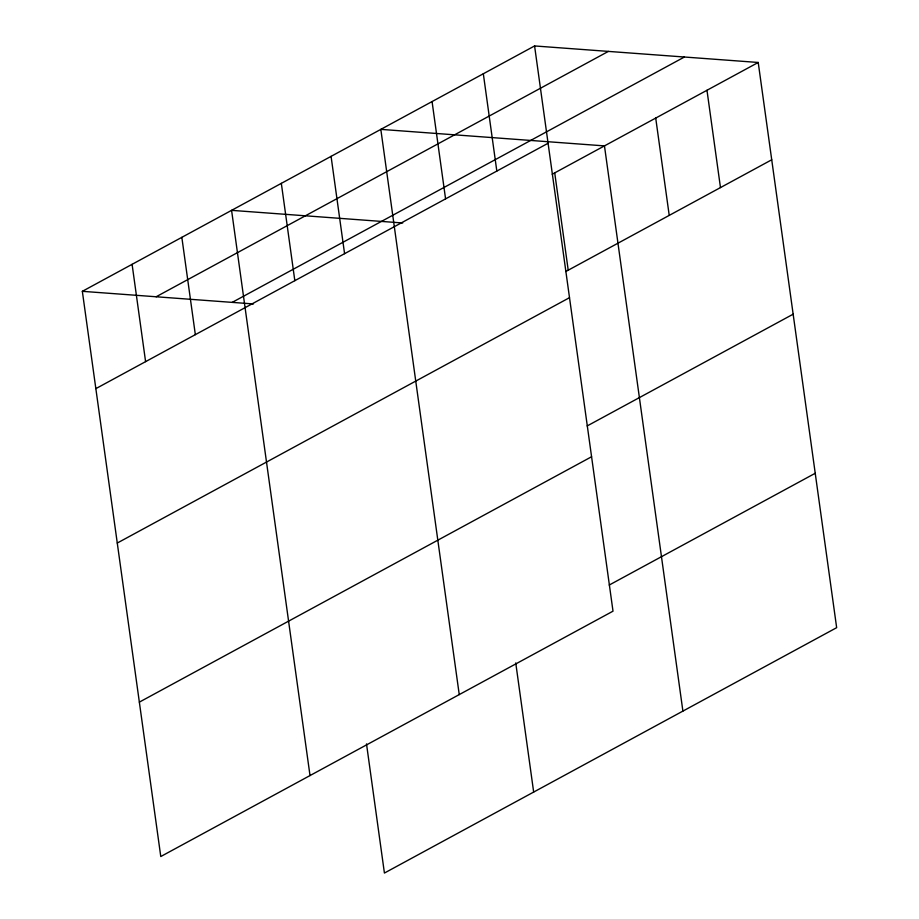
<?xml version="1.0" encoding="UTF-8"?>
<svg xmlns="http://www.w3.org/2000/svg" width="919" height="919" viewBox="0 0 919 919"><rect width="100%" height="100%" fill="white"/><g stroke="black" fill="none" stroke-linecap="round" stroke-linejoin="round"><path stroke-width="1.38" d="M534.582 45.95L613.007 611.169L160.779 856.531L82.342 291.323L534.582 45.95L758.221 62.469L836.658 627.677L384.418 873.05L366.509 743.908M156.15 296.768L608.378 51.395M232.185 302.385L684.425 57.012M95.852 388.634L548.08 143.261M552.227 174.231L758.221 62.469M565.736 271.542L771.73 159.78M117.276 543.037L569.504 297.676M587.161 425.945L793.154 314.183M139.355 702.127L591.583 456.754M609.24 585.035L815.233 473.274M402.717 222.984L231.577 210.348L310.013 775.567M82.342 291.323L253.483 303.948M706.975 90.269L720.473 187.579M655.718 118.08L669.227 215.391M682.897 711.111L604.461 145.891L380.822 129.372L459.247 694.592M554.72 172.875L568.218 270.197M483.325 73.761L496.823 171.072M515.743 662.932L533.663 792.075M432.068 101.561L445.577 198.883M331.07 156.368L344.579 253.678M281.329 183.352L294.827 280.674M181.836 237.332L195.345 334.654M132.095 264.327L145.593 361.638"/></g></svg>
